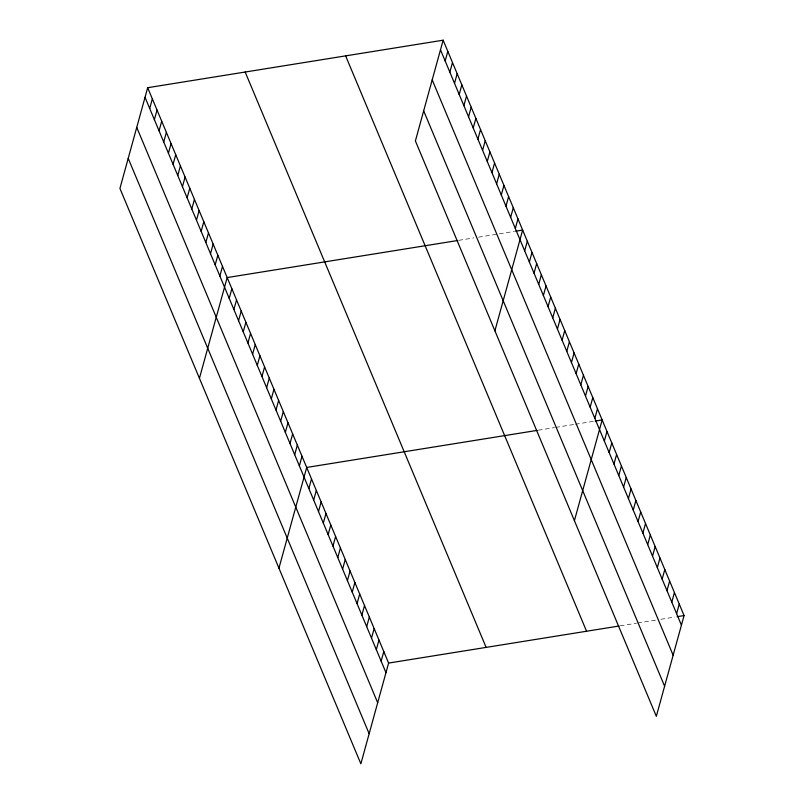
<?xml version="1.0" encoding="UTF-8"?>
<svg xmlns="http://www.w3.org/2000/svg" width="804" height="804" viewBox="0 0 804 804"><rect width="100%" height="100%" fill="white"/><g stroke="black" fill="none" stroke-linecap="round" stroke-linejoin="round"><path stroke-width="0.6" stroke-dasharray="4.02 3.01" d="M458.803 240.336L473.898 237.904M478.541 237.16L514.52 231.371M538.318 430.2L554.569 427.587M555.725 427.406L574.297 424.411M575.453 424.231L594.025 421.246M620.236 625.824L636.487 623.211M637.642 623.02L656.215 620.035M660.858 619.291L674.787 617.05"/><path stroke-width="1.21" d="M147.675 87.706L119.927 188.437L360.865 763.8L388.613 663.069L147.675 87.706L443.135 40.2L684.073 615.562L656.325 716.294L415.387 140.931L443.135 40.2M149.705 108.49L152.348 98.872M154.378 119.655L157.031 110.047M159.061 130.821L161.704 121.213M163.735 141.996L166.378 132.379M168.408 153.162L171.061 143.554M173.091 164.328L175.734 154.72M177.764 175.493L180.408 165.885M182.438 186.669L185.091 177.061M187.121 197.834L189.764 188.226M191.794 209L194.447 199.392M196.477 220.175L199.121 210.558M201.151 231.341L203.794 221.733M205.824 242.506L208.477 232.899M210.507 253.682L213.15 244.064M215.181 264.848L217.824 255.24M219.854 276.013L222.507 266.405M199.432 378.312L227.18 277.571L457.647 240.517M229.21 298.354L231.864 288.747M233.894 309.52L236.537 299.912M238.567 320.695L241.21 311.078M243.24 331.861L245.893 322.253M247.923 343.027L250.567 333.419M252.597 354.202L255.25 344.584M257.28 365.368L259.923 355.76M261.953 376.533L264.596 366.925M266.626 387.709L269.28 378.091M271.31 398.874L273.953 389.267M275.983 410.04L278.626 400.432M280.656 421.206L283.309 411.598M285.34 432.381L287.983 422.763M290.013 443.547L292.666 433.939M294.696 454.712L297.339 445.104M299.369 465.888L302.013 456.27M278.948 568.177L306.696 467.446L537.152 430.391M308.867 488.561L311.51 478.953M313.681 500.068L316.334 490.46M318.505 511.575L321.148 501.967M445.165 60.983L447.808 51.366M323.319 523.082L325.972 513.475M449.838 72.149L452.491 62.541M328.143 534.59L330.786 524.982M454.521 83.314L457.164 73.707M332.956 546.097L335.61 536.489M459.195 94.49L461.838 84.872M337.78 557.604L340.424 547.996M463.868 105.656L466.521 96.048M342.594 569.111L345.248 559.504M468.551 116.821L471.194 107.213M347.418 580.619L350.062 571.011M473.224 127.997L475.878 118.379M352.232 592.126L354.886 582.518M477.908 139.162L480.551 129.555M357.056 603.633L359.7 594.025M482.581 150.328L485.224 140.72M361.87 615.14L364.524 605.533M487.254 161.493L489.907 151.886M366.694 626.648L369.337 617.04M491.937 172.669L494.581 163.051M371.508 638.155L374.161 628.547M496.611 183.835L499.254 174.227M501.284 195L503.937 185.392M376.332 649.662L378.975 640.054M505.967 206.176L508.61 196.558M381.146 661.169L383.799 651.562M510.64 217.341L513.294 207.733M515.324 228.507L517.967 218.899M494.902 330.806L522.64 230.065L515.676 231.19M524.67 250.848L527.323 241.24M529.354 262.014L531.997 252.406M534.027 273.189L536.68 263.571M538.71 284.355L541.353 274.747M543.383 295.52L546.027 285.912M548.057 306.696L550.71 297.078M552.74 317.861L555.383 308.254M557.413 329.027L560.056 319.419M562.086 340.203L564.74 330.585M566.77 351.368L569.413 341.76M571.443 362.534L574.096 352.926M576.126 373.699L578.769 364.091M580.8 384.875L583.443 375.257M585.473 396.04L588.126 386.433M590.156 407.206L592.799 397.598M594.829 418.381L597.483 408.764M574.408 520.67L602.156 419.939L595.191 421.055M604.327 441.054L606.97 431.446M609.141 452.562L611.794 442.954M613.965 464.069L616.608 454.461M618.779 475.576L621.432 465.968M623.602 487.083L626.246 477.475M628.416 498.591L631.07 488.983M633.24 510.098L635.884 500.49M638.054 521.605L640.708 511.997M642.878 533.112L645.522 523.504M647.692 544.62L650.346 535.012M652.516 556.127L655.159 546.519M657.33 567.634L659.983 558.026M662.154 579.141L664.797 569.534M666.968 590.649L669.621 581.041M671.792 602.156L674.435 592.548M676.606 613.663L679.259 604.055M388.613 663.069L619.07 626.014M677.109 616.678L684.073 615.562M440.491 49.808L681.43 625.17M432.2 79.877L673.149 655.24M423.668 110.862L664.606 686.224M345.63 55.878L586.568 631.24M245.17 72.028L486.118 647.391M145.022 97.314L385.97 672.677M136.74 127.384L377.679 702.746M128.208 158.368L369.147 733.73"/></g></svg>
